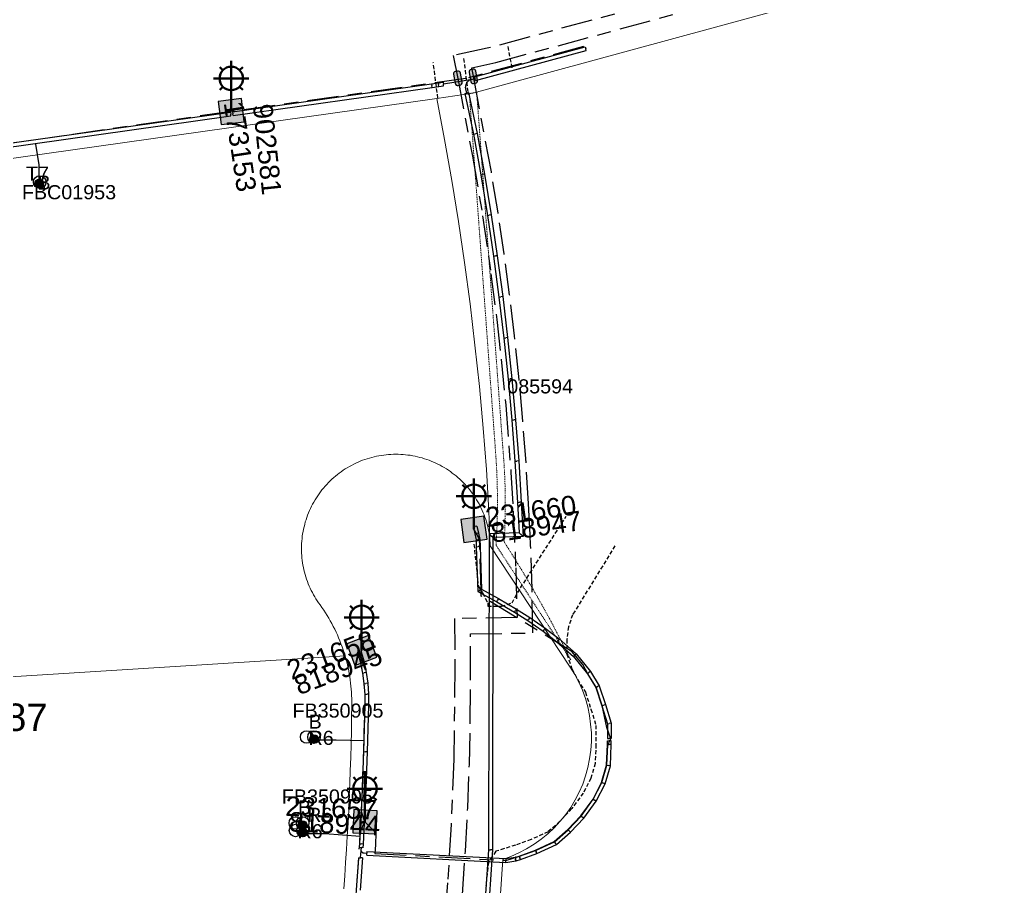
# Model space of a CAD drawing. Header units: metres. Extents: x 300268 to 302887, y 6172399 to 6173904.
# Drawn here: x 301564.5 to 301689, y 6173253.7 to 6173364.4 of the extents above; entities that cross this region are included whole.
import ezdxf
from ezdxf.enums import TextEntityAlignment as Align

# ---------------------------------------------------------------- set-up
doc = ezdxf.new("R2010")
doc.units = ezdxf.units.M
for name, pattern in [('Cable Exist UG', [8.2, 4, -1.2, 1.8, -1.2]), ('DASHED', [0.75, 0.5, -0.25]), ('HIDDEN', [0.375, 0.25, -0.125]), ('HIDDEN2', [0.1875, 0.125, -0.0625])]:
    doc.linetypes.add(name, pattern=pattern)
doc.layers.get('0').update_dxf_attribs({"color": 6})
for name, color, linetype, lineweight in [('Cadastre Land Parcels_SP_EXT', 9, 'Continuous', 5), ('Cadastre Other Property_SP_EXT', 9, 'HIDDEN', 5), ('Cadastre Roads_SP_EXT', 9, 'Continuous', 5)]:
    doc.layers.add(name, color=color, linetype=linetype, lineweight=lineweight)
for name, color, linetype in [('Duct_SP_EXT', 7, 'Continuous'), ('Equip_HV_EXT', 7, 'Continuous'), ('Equip_SP_SL_EXT', 7, 'Continuous'), ('Mains_HV_EXT', 7, 'Continuous'), ('Mains_SL_EXT', 7, 'Continuous'), ('Sub_SP_EXT', 7, 'Continuous'), ('SupportsUG_SP_LV_SL_EXT', 7, 'Continuous'), ('Trench_SP_EXT', 7, 'Continuous')]:
    doc.layers.add(name, color=color, linetype=linetype)
doc.layers.add('UNKNOWN_FEATURES', color=1, linetype='DASHED', plot=False)
doc.styles.add('COLUMN_LABEL', font='arial.ttf')
doc.styles.add('iecARIAL', font='arial.ttf', dxfattribs={"height": 2})
doc.styles.add('POLE_LABEL', font='arial.ttf')
doc.styles.get("Standard").update_dxf_attribs({"font": 'arial.ttf'})

# ---------------------------------------------------------------- blocks, each defined once
blk = doc.blocks.new('SUB_PADMOUNT_EXT')
for points in [[(0, 0), (-3.84, 1.92), (-3.84, -1.92)], [(0, 0), (3.84, 1.92), (3.84, -1.92)]]:
    blk.add_hatch(color=256).paths.add_polyline_path(points)
for p, q in [((3.84, 1.92), (-3.84, -1.92)), ((-3.84, 1.92), (3.84, -1.92))]:
    blk.add_line(p, q)
blk.add_lwpolyline([(-3.84, -1.92), (3.84, -1.92), (3.84, 1.92), (-3.84, 1.92)], close=True)
for tag, height, flags, p in [('ASSET_NUM', 3.5, 8, (2, 2)), ('STREET_CODE', 0.2, 9, (1.5, 0)), ('CONSTRUCTED_VOLTAGE', 0.2, 9, (1.5, -0.2)), ('OPERATING_VOLTAGE', 0.2, 9, (1.5, -0.6)), ('ORIENTATION', 0.2, 9, (1.5, -0.8)), ('OWNED_BY', 0.2, 9, (1.5, -1)), ('OPERATED_BY', 0.2, 9, (1.5, -1.2)), ('NO_PHASES', 0.2, 9, (1.5, -0.4)), ('SECONDARY_VOLTAGE', 0.2, 9, (1.5, -1.6)), ('STATE', 0.2, 9, (1.5, -1.8)), ('SUBSTATION_TYPE', 0.2, 9, (1.5, -2.2)), ('MAINTAINED_BY', 0.2, 9, (1.5, -1.4)), ('PARENT', 0.2, 9, (1.5, -2)), ('USAGE', 0.2, 9, (1.5, -2.4)), ('STREETNAME', 0.2, 9, (1.5, -3)), ('SUBURB', 0.2, 9, (1.5, -3.2)), ('Z', 0.2, 1, (1.5, -3.6)), ('LEGEND', 0.2, 9, (1.5, -2.6)), ('LOCATION', 0.2, 9, (1.5, -2.8)), ('NOTES', 0.2, 9, (1.5, -3.4))]:
    blk.add_attdef(tag, text='', height=height, dxfattribs=dict(flags=flags)).set_placement(p, align=Align.MIDDLE_LEFT)
blk = doc.blocks.new('COLUMN_EXT')
blk.add_hatch(color=256).paths.add_polyline_path([(-1.49, 1.48), (-1.49, -1.49), (1.48, -1.49), (1.48, 1.48)])
blk.add_lwpolyline([(-1.49, -1.49), (1.48, -1.49), (1.48, 1.48), (-1.49, 1.48)], close=True)
for tag, height, style, flags, p in [('ASSET_NUM', 2.5, 'COLUMN_LABEL', 8, (2, 2)), ('STRUCTURE_PLANT_NUMBER', 0.2, 'POLE_LABEL', 9, (1.81, 0.03)), ('STREET_CODE', 0.2, 'COLUMN_LABEL', 9, (1.81, -0.2))]:
    blk.add_attdef(tag, text='', height=height, dxfattribs=dict(style=style, flags=flags)).set_placement(p, align=Align.MIDDLE_LEFT)
at = {"flags": 9}
for tag, p in [('COLUMN_TYPE', (1.81, -0.4)), ('OWNED_BY', (1.81, -0.6)), ('STATE', (1.81, -0.8)), ('USAGE', (1.81, -1)), ('LEGEND', (1.81, -1.2)), ('STREETNAME', (1.81, -1.6)), ('SUBURB', (1.81, -1.8)), ('LOCATION', (1.81, -1.4)), ('NOTES', (1.81, -2))]:
    blk.add_attdef(tag, text='', height=0.2, dxfattribs=at).set_placement(p, align=Align.MIDDLE_LEFT)
at = {"flags": 1}
blk.add_attdef('Z', (1.81, -2.35), '', height=0.2, dxfattribs=at)
blk = doc.blocks.new('DUCT_EXT')
blk.add_circle((0, 0.8), 0.8)
at = {"flags": 1}
blk.add_attdef('Z', (0, 0), '', height=0.2, dxfattribs=at)
at = {"flags": 9}
for tag, p in [('DUCT_CODE', (0, 0)), ('XSECT_TYPE', (0, -0.2)), ('STATE', (0, -0.6)), ('FB_REFERENCE', (0, -0.4)), ('NOTES', (0, -0.8))]:
    blk.add_attdef(tag, text='', height=0.2, dxfattribs=at).set_placement(p, align=Align.MIDDLE_LEFT)
blk = doc.blocks.new('SL_LANTERN_EXT')
at = {"lineweight": 40}
for p, q in [((0, 1.97), (0, 6.47)), ((-1.46, 5.68), (-1.06, 5.28)), ((1.46, 5.68), (1.06, 5.28)), ((-2.25, 4.22), (2.25, 4.22)), ((-1.46, 2.76), (-1.06, 3.16)), ((0, 0), (0, 2.72)), ((1.46, 2.76), (1.06, 3.16))]:
    blk.add_line(p, q, dxfattribs=at)
blk.add_circle((0, 4.22), 1.5, dxfattribs=at)
at = {"style": 'iecARIAL', "flags": 8}
blk.add_attdef('ASSET_NUM', (1.5, 1.5), '', height=2.5, dxfattribs=at)
for tag, p, height, flags in [('CONSTRUCTED_VOLTAGE', (0.98, -0.65), 0.2, 9), ('CONTROL_TYPE', (0.98, -0.85), 0.2, 9), ('LANTERN_PURPOSE', (0.98, -1.05), 0.2, 9), ('LANTERN_TYPE', (0.98, -1.25), 0.2, 9), ('LNUMBER', (2.18, -3.25), 2.5, 8), ('OPERATING_VOLTAGE', (0.98, -1.65), 0.2, 9), ('ORIENTATION', (0.98, -1.85), 0.2, 9), ('OWNED_BY', (0.98, -2.05), 0.2, 9), ('STATE', (0.98, -2.25), 0.2, 9), ('NO_PHASES', (0.98, -1.45), 0.2, 9), ('USAGE', (0.98, -2.45), 0.2, 9), ('CEXIST', (0.98, -2.65), 0.2, 9), ('CNEW', (0.98, -2.85), 0.2, 9), ('CNUMBER', (0.98, -3.05), 0.2, 9), ('CREMOVE', (0.98, -3.25), 0.2, 9), ('CREPLACE', (0.98, -3.45), 0.2, 9), ('LKINGHEIGHT', (0.98, -3.65), 0.2, 9), ('LBRACKET', (0.98, -3.85), 0.2, 9), ('LBRACKETVOCAB', (0.98, -4.05), 0.2, 9), ('LCATEGORY', (0.98, -4.25), 0.2, 9), ('LCHARGE1', (0.98, -4.45), 0.2, 9), ('LCHARGE1PERCENT', (0.98, -4.65), 0.2, 9), ('LCHARGE2', (0.98, -4.85), 0.2, 9), ('LCHARGE2PERCENT', (0.98, -5.05), 0.2, 9), ('LCHARGE3', (0.98, -5.25), 0.2, 9), ('LCHARGE3PERCENT', (0.98, -5.45), 0.2, 9), ('LEXIST', (0.98, -5.65), 0.2, 9), ('LLAMP', (0.98, -5.85), 0.2, 9), ('LLAMPVOCAB', (0.98, -6.05), 0.2, 9), ('LMAST', (0.98, -6.25), 0.2, 9), ('LMASTVOCAB', (0.98, -6.45), 0.2, 9), ('LNEW', (0.98, -6.65), 0.2, 9), ('LANTNUMBER', (0.98, -6.85), 0.2, 9), ('LOUTREACH', (0.98, -7.25), 0.2, 9), ('LOUTREACHVOCAB', (0.98, -7.45), 0.2, 9), ('LRATECODE', (0.98, -7.65), 0.2, 9), ('LREMOVE', (0.98, -7.85), 0.2, 9), ('LREPLACE', (0.98, -8.05), 0.2, 9), ('LTYPE', (0.98, -8.25), 0.2, 9), ('LTYPEVOCAB', (0.98, -8.45), 0.2, 9), ('LEGEND', (0.98, -8.65), 0.2, 9), ('LOCATION', (0.98, -8.85), 0.2, 9), ('STREETNAME', (0.98, -9.25), 0.2, 9), ('SUBURB', (0.98, -9.45), 0.2, 1), ('NOTES', (0.98, -9.05), 0.2, 9)]:
    blk.add_attdef(tag, p, '', height=height, dxfattribs=dict(flags=flags))
blk = doc.blocks.new('HV_STJ_EXT')
h = blk.add_hatch(color=256)
edge = h.paths.add_edge_path()
edge.add_ellipse((-0.59, 0.13), major_axis=(0.226, 0.226), ratio=1, start_angle=45, end_angle=135)
edge.add_line((-0.91, 0.13), (-0.91, -0.13))
edge.add_ellipse((-0.59, -0.13), major_axis=(0.226, 0.226), ratio=1, start_angle=135, end_angle=225)
edge.add_line((-0.59, -0.45), (0.59, -0.45))
edge.add_ellipse((0.59, -0.13), major_axis=(-0.226, 0.226), ratio=1, start_angle=135, end_angle=225)
edge.add_line((0.91, -0.13), (0.91, 0.13))
edge.add_ellipse((0.59, 0.13), major_axis=(-0.226, 0.226), ratio=1, start_angle=225, end_angle=315)
edge.add_line((0.59, 0.45), (-0.59, 0.45))
blk.add_lwpolyline([(-0.91, 0.13), (-0.91, -0.13, 0.414214), (-0.59, -0.45), (0.59, -0.45, 0.414214), (0.91, -0.13), (0.91, 0.13, 0.414214), (0.59, 0.45), (-0.59, 0.45, 0.414214)], format="xyb", close=True)
for tag, flags, p in [('ORIENTATION', 9, (1.5, 0)), ('Z', 1, (1.5, -0.8)), ('USAGE', 9, (1.5, -0.2)), ('LEGEND', 9, (1.5, -0.4)), ('NOTES', 9, (1.5, -0.6))]:
    blk.add_attdef(tag, text='', height=0.2, dxfattribs=dict(flags=flags)).set_placement(p, align=Align.MIDDLE_LEFT)
blk = doc.blocks.new('CABLE_LARGE_EXT')
h = blk.add_hatch(color=256)
edge = h.paths.add_edge_path()
edge.add_arc((0, 0.55), 0.55, 0, 360)
blk.add_circle((0, 0.55), 0.55)
at = {"flags": 1}
blk.add_attdef('Z', (0, 0), '', height=0.2, dxfattribs=at)
at = {"flags": 9}
for tag, p in [('COND_CODE', (0, 0)), ('STATE', (0, -0.4)), ('XSECT_SIZE', (0, -0.6)), ('FB_REFERENCE', (0, -0.2)), ('NOTES', (0, -0.8))]:
    blk.add_attdef(tag, text='', height=0.2, dxfattribs=at).set_placement(p, align=Align.MIDDLE_LEFT)

msp = doc.modelspace()

# ---------------------------------------------------------------- linework, layer by layer
at = {"layer": 'Cadastre Land Parcels_SP_EXT', "linetype": 'Continuous'}
for points in [[(301662.98, 6173366.05), (301622.31, 6173354.98), (301617.7, 6173354.32), (301618.7, 6173349.1), (301619.62, 6173343.87), (301620.47, 6173338.63), (301621.25, 6173333.38), (301621.96, 6173328.11), (301622.58, 6173322.83), (301623.14, 6173317.55), (301623.62, 6173312.25), (301624.03, 6173306.95), (301624.36, 6173301.65), (301624.53, 6173297.24), (301634.74, 6173281.75), (301635.32, 6173280.8), (301635.83, 6173279.82), (301636.28, 6173278.79), (301636.66, 6173277.75), (301636.96, 6173276.67), (301637.19, 6173275.58), (301637.34, 6173274.48), (301637.43, 6173273.37), (301637.43, 6173272.25), (301637.36, 6173271.14), (301637.21, 6173270.04), (301636.99, 6173268.94), (301636.69, 6173267.87), (301636.32, 6173266.82), (301635.88, 6173265.79), (301635.37, 6173264.8), (301634.79, 6173263.85), (301634.16, 6173262.93), (301633.46, 6173262.07), (301632.7, 6173261.25), (301631.89, 6173260.48), (301631.03, 6173259.78), (301630.12, 6173259.13), (301629.17, 6173258.54), (301628.19, 6173258.03), (301627.17, 6173257.58), (301626.12, 6173257.2), (301625.78, 6173252.16)], [(301545.66, 6173279.42), (301606, 6173283.2), (301605.88, 6173283.58), (301605.76, 6173283.97), (301605.62, 6173284.35), (301605.48, 6173284.73), (301605.34, 6173285.1), (301605.18, 6173285.48), (301605.02, 6173285.85), (301604.86, 6173286.22), (301604.68, 6173286.58), (301604.5, 6173286.94), (301604.31, 6173287.3), (301604.12, 6173287.65), (301603.92, 6173288), (301603.71, 6173288.35), (301603.5, 6173288.69), (301603.28, 6173289.03), (301603.05, 6173289.36), (301602.81, 6173289.69), (301602.63, 6173289.94), (301602.46, 6173290.2), (301602.29, 6173290.46), (301602.13, 6173290.72), (301601.98, 6173290.99), (301601.83, 6173291.26), (301601.69, 6173291.54), (301601.55, 6173291.82), (301601.43, 6173292.1), (301601.31, 6173292.38), (301601.2, 6173292.67), (301601.09, 6173292.96), (301601, 6173293.26), (301600.91, 6173293.55), (301600.83, 6173293.85), (301600.75, 6173294.15), (301600.69, 6173294.45), (301600.63, 6173294.76), (301600.58, 6173295.06), (301600.54, 6173295.37), (301600.5, 6173295.68), (301600.47, 6173295.98), (301600.46, 6173296.29), (301600.45, 6173296.6), (301600.44, 6173296.91), (301600.45, 6173297.22), (301600.46, 6173297.53), (301600.48, 6173297.84), (301600.51, 6173298.15), (301600.55, 6173298.45), (301600.59, 6173298.76), (301600.64, 6173299.06), (301600.7, 6173299.37), (301600.77, 6173299.67), (301600.85, 6173299.97), (301600.93, 6173300.27), (301601.02, 6173300.56), (301601.12, 6173300.86), (301601.23, 6173301.15), (301601.34, 6173301.43), (301601.46, 6173301.72), (301601.59, 6173302), (301601.72, 6173302.28), (301601.87, 6173302.55), (301602.02, 6173302.82), (301602.17, 6173303.09), (301602.34, 6173303.35), (301602.51, 6173303.61), (301602.68, 6173303.87), (301602.87, 6173304.12), (301603.05, 6173304.36), (301603.25, 6173304.6), (301603.45, 6173304.83), (301603.66, 6173305.06), (301603.87, 6173305.29), (301604.09, 6173305.51), (301604.32, 6173305.72), (301604.55, 6173305.93), (301604.78, 6173306.13), (301605.02, 6173306.32), (301605.27, 6173306.51), (301605.52, 6173306.69), (301605.77, 6173306.87), (301606.03, 6173307.04), (301606.29, 6173307.2), (301606.56, 6173307.36), (301606.83, 6173307.5), (301607.11, 6173307.65), (301607.39, 6173307.78), (301607.67, 6173307.91), (301607.95, 6173308.03), (301608.24, 6173308.14), (301608.53, 6173308.25), (301608.82, 6173308.34), (301609.12, 6173308.43), (301609.42, 6173308.52), (301609.72, 6173308.59), (301610.02, 6173308.66), (301610.32, 6173308.72), (301610.63, 6173308.77), (301610.93, 6173308.81), (301611.24, 6173308.85), (301611.55, 6173308.88), (301611.86, 6173308.9), (301612.17, 6173308.91), (301612.48, 6173308.92), (301612.79, 6173308.91), (301613.1, 6173308.9), (301613.4, 6173308.88), (301613.71, 6173308.85), (301614.02, 6173308.82), (301614.33, 6173308.78), (301614.63, 6173308.72), (301614.93, 6173308.66), (301615.24, 6173308.6), (301615.54, 6173308.52), (301615.83, 6173308.44), (301616.13, 6173308.35), (301616.42, 6173308.25), (301616.72, 6173308.15), (301617, 6173308.04), (301617.29, 6173307.92), (301617.57, 6173307.79), (301617.85, 6173307.66), (301618.12, 6173307.52), (301618.4, 6173307.37), (301618.66, 6173307.21), (301618.93, 6173307.05), (301619.19, 6173306.88), (301619.44, 6173306.71), (301619.69, 6173306.52), (301619.94, 6173306.34), (301620.18, 6173306.14), (301620.41, 6173305.94), (301620.64, 6173305.74), (301620.87, 6173305.52), (301621.09, 6173305.31), (301621.3, 6173305.08), (301621.51, 6173304.85), (301621.71, 6173304.62), (301621.91, 6173304.38), (301622.1, 6173304.13), (301622.28, 6173303.89), (301622.46, 6173303.63), (301622.63, 6173303.37), (301622.79, 6173303.11), (301622.95, 6173302.84), (301623.1, 6173302.57), (301623.24, 6173302.3), (301623.38, 6173302.02), (301623.51, 6173301.74), (301623.63, 6173301.46), (301623.74, 6173301.17), (301623.85, 6173300.88), (301623.95, 6173300.58), (301624.04, 6173300.29), (301624.12, 6173299.99), (301624.2, 6173299.69), (301624.27, 6173299.39), (301624.33, 6173299.09), (301624.38, 6173298.78), (301624.43, 6173298.48), (301624.46, 6173298.17), (301624.49, 6173297.86), (301624.53, 6173297.24), (301624.36, 6173301.65), (301624.03, 6173306.95), (301623.62, 6173312.25), (301623.14, 6173317.55), (301622.58, 6173322.83), (301621.96, 6173328.11), (301621.25, 6173333.38), (301620.47, 6173338.63), (301619.62, 6173343.87), (301618.7, 6173349.1), (301618.7, 6173349.1), (301617.7, 6173354.32), (301561.28, 6173346.36)], [(301605.84, 6173253.45), (301605.97, 6173255.13), (301606.08, 6173256.81), (301606.19, 6173258.48), (301606.29, 6173260.16), (301606.38, 6173261.84), (301606.47, 6173263.52), (301606.54, 6173265.2), (301606.61, 6173266.88), (301606.67, 6173268.56), (301606.73, 6173270.23), (301606.77, 6173271.91), (301606.81, 6173273.59), (301606.84, 6173275.27), (301606.86, 6173276.96), (301606.86, 6173277.35), (301606.85, 6173277.75), (301606.84, 6173278.14), (301606.82, 6173278.54), (301606.79, 6173278.93), (301606.75, 6173279.32), (301606.71, 6173279.72), (301606.66, 6173280.11), (301606.6, 6173280.5), (301606.54, 6173280.89), (301606.47, 6173281.28), (301606.39, 6173281.66), (301606.3, 6173282.05), (301606.21, 6173282.43), (301606.1, 6173282.82), (301606, 6173283.2), (301545.66, 6173279.42)]]:
    msp.add_lwpolyline(points, dxfattribs=at)
at = {"layer": 'Cadastre Other Property_SP_EXT', "linetype": 'HIDDEN2'}
msp.add_lwpolyline([(301622.8, 6173355.14), (301622.49, 6173355.05), (301621.86, 6173354.96), (301625.22, 6173309.03), (301625.22, 6173309.03, -0.034662), (301625.27, 6173297.31), (301625.27, 6173297.31), (301634.79, 6173282.68), (301634.79, 6173282.68, 0.028608), (301626.3, 6173297.73), (301626.3, 6173297.73, 0.038095), (301626.13, 6173309.72), (301626.13, 6173309.72), (301622.8, 6173355.14)], format="xyb", close=True, dxfattribs=at)
at = {"layer": 'Cadastre Roads_SP_EXT', "linetype": 'Continuous'}
for points in [[(301530.84, 6173367.86), (301533, 6173363.61), (301536.62, 6173356.45), (301541.88, 6173346.06), (301561.28, 6173346.36), (301617.7, 6173354.32), (301622.31, 6173354.98), (301662.98, 6173366.05)], [(301625.78, 6173252.16), (301626.12, 6173257.2), (301627.17, 6173257.58), (301628.19, 6173258.03), (301629.17, 6173258.54), (301630.12, 6173259.13), (301631.03, 6173259.78), (301631.89, 6173260.48), (301632.7, 6173261.25), (301633.46, 6173262.07), (301634.16, 6173262.93), (301634.79, 6173263.85), (301635.37, 6173264.8), (301635.88, 6173265.79), (301636.32, 6173266.82), (301636.69, 6173267.87), (301636.99, 6173268.94), (301637.21, 6173270.04), (301637.36, 6173271.14), (301637.43, 6173272.25), (301637.43, 6173273.37), (301637.34, 6173274.48), (301637.19, 6173275.58), (301636.96, 6173276.67), (301636.66, 6173277.75), (301636.28, 6173278.79), (301635.83, 6173279.82), (301635.32, 6173280.8), (301634.74, 6173281.75), (301624.53, 6173297.24), (301624.49, 6173297.86), (301624.46, 6173298.17), (301624.43, 6173298.48), (301624.38, 6173298.78), (301624.33, 6173299.09), (301624.27, 6173299.39), (301624.2, 6173299.69), (301624.12, 6173299.99), (301624.04, 6173300.29), (301623.95, 6173300.58), (301623.85, 6173300.88), (301623.74, 6173301.17), (301623.63, 6173301.46), (301623.51, 6173301.74), (301623.38, 6173302.02), (301623.24, 6173302.3), (301623.1, 6173302.57), (301622.95, 6173302.84), (301622.79, 6173303.11), (301622.63, 6173303.37), (301622.46, 6173303.63), (301622.28, 6173303.89), (301622.1, 6173304.13), (301621.91, 6173304.38), (301621.71, 6173304.62), (301621.51, 6173304.85), (301621.3, 6173305.08), (301621.09, 6173305.31), (301620.87, 6173305.52), (301620.64, 6173305.74), (301620.41, 6173305.94), (301620.18, 6173306.14), (301619.94, 6173306.34), (301619.69, 6173306.52), (301619.44, 6173306.71), (301619.19, 6173306.88), (301618.93, 6173307.05), (301618.66, 6173307.21), (301618.4, 6173307.37), (301618.12, 6173307.52), (301617.85, 6173307.66), (301617.57, 6173307.79), (301617.29, 6173307.92), (301617, 6173308.04), (301616.72, 6173308.15), (301616.42, 6173308.25), (301616.13, 6173308.35), (301615.83, 6173308.44), (301615.54, 6173308.52), (301615.24, 6173308.6), (301614.93, 6173308.66), (301614.63, 6173308.72), (301614.33, 6173308.78), (301614.02, 6173308.82), (301613.71, 6173308.85), (301613.4, 6173308.88), (301613.1, 6173308.9), (301612.79, 6173308.91), (301612.48, 6173308.92), (301612.17, 6173308.91), (301611.86, 6173308.9), (301611.55, 6173308.88), (301611.24, 6173308.85), (301610.93, 6173308.81), (301610.63, 6173308.77), (301610.32, 6173308.72), (301610.02, 6173308.66), (301609.72, 6173308.59), (301609.42, 6173308.52), (301609.12, 6173308.43), (301608.82, 6173308.34), (301608.53, 6173308.25), (301608.24, 6173308.14), (301607.95, 6173308.03), (301607.67, 6173307.91), (301607.39, 6173307.78), (301607.11, 6173307.65), (301606.83, 6173307.5), (301606.56, 6173307.36), (301606.29, 6173307.2), (301606.03, 6173307.04), (301605.77, 6173306.87), (301605.52, 6173306.69), (301605.27, 6173306.51), (301605.02, 6173306.32), (301604.78, 6173306.13), (301604.55, 6173305.93), (301604.32, 6173305.72), (301604.09, 6173305.51), (301603.87, 6173305.29), (301603.66, 6173305.06), (301603.45, 6173304.83), (301603.25, 6173304.6), (301603.05, 6173304.36), (301602.87, 6173304.12), (301602.68, 6173303.87), (301602.51, 6173303.61), (301602.34, 6173303.35), (301602.17, 6173303.09), (301602.02, 6173302.82), (301601.87, 6173302.55), (301601.72, 6173302.28), (301601.59, 6173302), (301601.46, 6173301.72), (301601.34, 6173301.43), (301601.23, 6173301.15), (301601.12, 6173300.86), (301601.02, 6173300.56), (301600.93, 6173300.27), (301600.85, 6173299.97), (301600.77, 6173299.67), (301600.7, 6173299.37), (301600.64, 6173299.06), (301600.59, 6173298.76), (301600.55, 6173298.45), (301600.51, 6173298.15), (301600.48, 6173297.84), (301600.46, 6173297.53), (301600.45, 6173297.22), (301600.44, 6173296.91), (301600.45, 6173296.6), (301600.46, 6173296.29), (301600.47, 6173295.98), (301600.5, 6173295.68), (301600.54, 6173295.37), (301600.58, 6173295.06), (301600.63, 6173294.76), (301600.69, 6173294.45), (301600.75, 6173294.15), (301600.83, 6173293.85), (301600.91, 6173293.55), (301601, 6173293.26), (301601.09, 6173292.96), (301601.2, 6173292.67), (301601.31, 6173292.38), (301601.43, 6173292.1), (301601.55, 6173291.82), (301601.69, 6173291.54), (301601.83, 6173291.26), (301601.98, 6173290.99), (301602.13, 6173290.72), (301602.29, 6173290.46), (301602.46, 6173290.2), (301602.63, 6173289.94), (301602.81, 6173289.69), (301603.05, 6173289.36), (301603.28, 6173289.03), (301603.5, 6173288.69), (301603.71, 6173288.35), (301603.92, 6173288), (301604.12, 6173287.65), (301604.31, 6173287.3), (301604.5, 6173286.94), (301604.68, 6173286.58), (301604.86, 6173286.22), (301605.02, 6173285.85), (301605.18, 6173285.48), (301605.34, 6173285.1), (301605.48, 6173284.73), (301605.62, 6173284.35), (301605.76, 6173283.97), (301605.88, 6173283.58), (301606, 6173283.2), (301606.1, 6173282.82), (301606.21, 6173282.43), (301606.3, 6173282.05), (301606.39, 6173281.66), (301606.47, 6173281.28), (301606.54, 6173280.89), (301606.6, 6173280.5), (301606.66, 6173280.11), (301606.71, 6173279.72), (301606.75, 6173279.32), (301606.79, 6173278.93), (301606.82, 6173278.54), (301606.84, 6173278.14), (301606.85, 6173277.75), (301606.86, 6173277.35), (301606.86, 6173276.96), (301606.84, 6173275.27), (301606.81, 6173273.59), (301606.77, 6173271.91), (301606.73, 6173270.23), (301606.67, 6173268.56), (301606.61, 6173266.88), (301606.54, 6173265.2), (301606.47, 6173263.52), (301606.38, 6173261.84), (301606.29, 6173260.16), (301606.19, 6173258.48), (301606.08, 6173256.81), (301605.97, 6173255.13), (301605.84, 6173253.45)]]:
    msp.add_lwpolyline(points, dxfattribs=at)
at = {"layer": 'Duct_SP_EXT'}
for p, q in [((301622.52, 6173357.07), (301636.65, 6173360.91)), ((301622.65, 6173356.61), (301636.77, 6173360.44)), ((301636.65, 6173360.91), (301636.71, 6173360.67)), ((301636.77, 6173360.44), (301636.71, 6173360.67)), ((301622.52, 6173357.07), (301622.58, 6173356.84)), ((301622.65, 6173356.61), (301622.58, 6173356.84)), ((301591.66, 6173352.62), (301617.04, 6173356.2)), ((301591.73, 6173352.15), (301617.11, 6173355.72)), ((301617.04, 6173356.2), (301617.91, 6173356.32)), ((301617.04, 6173356.2), (301617.08, 6173355.96)), ((301617.11, 6173355.72), (301617.08, 6173355.96)), ((301617.11, 6173355.72), (301617.98, 6173355.85)), ((301617.91, 6173356.32), (301618.51, 6173356.41)), ((301617.91, 6173356.32), (301617.91, 6173356.32)), ((301617.91, 6173356.32), (301617.94, 6173356.09)), ((301617.91, 6173356.32), (301617.94, 6173356.09)), ((301617.98, 6173355.85), (301617.94, 6173356.09)), ((301617.98, 6173355.85), (301617.94, 6173356.09)), ((301617.98, 6173355.85), (301618.58, 6173355.94)), ((301617.98, 6173355.85), (301617.98, 6173355.85)), ((301618.51, 6173356.41), (301618.55, 6173356.18)), ((301618.58, 6173355.94), (301618.55, 6173356.18)), ((301621.28, 6173354.97), (301621.51, 6173355.02)), ((301621.28, 6173354.97), (301622.39, 6173349.76)), ((301621.75, 6173355.07), (301621.51, 6173355.02)), ((301621.75, 6173355.07), (301622.86, 6173349.85)), ((301561.33, 6173348.35), (301591.38, 6173352.58)), ((301561.37, 6173347.87), (301591.44, 6173352.11)), ((301591.38, 6173352.58), (301591.41, 6173352.34)), ((301591.44, 6173352.11), (301591.41, 6173352.34)), ((301591.66, 6173352.62), (301591.69, 6173352.38)), ((301591.73, 6173352.15), (301591.69, 6173352.38)), ((301622.39, 6173349.76), (301622.63, 6173349.8)), ((301622.39, 6173349.76), (301623.31, 6173344.58)), ((301622.86, 6173349.85), (301622.63, 6173349.8)), ((301622.86, 6173349.85), (301623.79, 6173344.66)), ((301623.31, 6173344.58), (301623.55, 6173344.62)), ((301623.31, 6173344.58), (301624.16, 6173339.39)), ((301623.79, 6173344.66), (301623.55, 6173344.62)), ((301623.79, 6173344.66), (301624.64, 6173339.46)), ((301624.16, 6173339.39), (301624.4, 6173339.43)), ((301624.16, 6173339.39), (301624.94, 6173334.18)), ((301624.64, 6173339.46), (301624.4, 6173339.43)), ((301624.64, 6173339.46), (301625.41, 6173334.25)), ((301624.94, 6173334.18), (301625.18, 6173334.22)), ((301624.94, 6173334.18), (301625.64, 6173328.97)), ((301625.41, 6173334.25), (301625.18, 6173334.22)), ((301625.41, 6173334.25), (301626.12, 6173329.03)), ((301625.64, 6173328.97), (301625.88, 6173329)), ((301625.64, 6173328.97), (301626.26, 6173323.74)), ((301626.12, 6173329.03), (301625.88, 6173329)), ((301626.12, 6173329.03), (301626.74, 6173323.8)), ((301626.26, 6173323.74), (301626.5, 6173323.77)), ((301626.26, 6173323.74), (301626.81, 6173318.51)), ((301626.74, 6173323.8), (301626.5, 6173323.77)), ((301626.74, 6173323.8), (301627.29, 6173318.56)), ((301626.81, 6173318.51), (301627.05, 6173318.53)), ((301626.81, 6173318.51), (301627.29, 6173313.27)), ((301627.29, 6173318.56), (301627.05, 6173318.53)), ((301627.29, 6173318.56), (301627.76, 6173313.31)), ((301627.29, 6173313.27), (301627.53, 6173313.29)), ((301627.29, 6173313.27), (301627.68, 6173308.02)), ((301627.76, 6173313.31), (301627.53, 6173313.29)), ((301627.76, 6173313.31), (301628.16, 6173308.06)), ((301627.68, 6173308.02), (301627.92, 6173308.04)), ((301627.68, 6173308.02), (301628.01, 6173302.77)), ((301628.16, 6173308.06), (301627.92, 6173308.04)), ((301628.16, 6173308.06), (301628.48, 6173302.8)), ((301628.01, 6173302.77), (301628.25, 6173302.79)), ((301628.01, 6173302.77), (301628.2, 6173298.89)), ((301628.48, 6173302.8), (301628.25, 6173302.79)), ((301628.48, 6173302.8), (301628.71, 6173298.43)), ((301622.37, 6173299.62), (301622.6, 6173299.68)), ((301622.37, 6173299.62), (301622.58, 6173298.76)), ((301622.83, 6173299.74), (301622.6, 6173299.68)), ((301622.83, 6173299.74), (301623.05, 6173298.85)), ((301622.58, 6173298.76), (301622.82, 6173298.81)), ((301622.58, 6173298.76), (301622.71, 6173298)), ((301623.05, 6173298.85), (301622.82, 6173298.81)), ((301623.05, 6173298.85), (301623.19, 6173298.05)), ((301624.38, 6173298.74), (301624.32, 6173258.42)), ((301628.2, 6173298.89), (301624.38, 6173298.74)), ((301624.38, 6173298.74), (301624.62, 6173298.51)), ((301624.86, 6173298.28), (301624.62, 6173298.51)), ((301624.86, 6173298.28), (301624.8, 6173258.42)), ((301628.71, 6173298.43), (301624.86, 6173298.28)), ((301628.2, 6173298.89), (301628.45, 6173298.66)), ((301628.71, 6173298.43), (301628.45, 6173298.66)), ((301622.71, 6173298), (301622.95, 6173298.02)), ((301622.71, 6173298), (301622.75, 6173297.12)), ((301622.75, 6173297.12), (301622.99, 6173297.13)), ((301622.75, 6173297.12), (301622.93, 6173291.39)), ((301623.19, 6173298.05), (301622.95, 6173298.02)), ((301623.23, 6173297.14), (301622.99, 6173297.13)), ((301623.19, 6173298.05), (301623.23, 6173297.14)), ((301623.23, 6173297.14), (301623.4, 6173291.68)), ((301622.93, 6173291.39), (301623.17, 6173291.53)), ((301622.93, 6173291.39), (301625.35, 6173290.08)), ((301623.4, 6173291.68), (301623.17, 6173291.53)), ((301623.4, 6173291.68), (301625.58, 6173290.5)), ((301625.35, 6173290.08), (301625.47, 6173290.29)), ((301625.35, 6173290.08), (301627.61, 6173288.74)), ((301625.58, 6173290.5), (301625.47, 6173290.29)), ((301625.58, 6173290.5), (301627.86, 6173289.15)), ((301627.61, 6173288.74), (301627.73, 6173288.95)), ((301627.61, 6173288.74), (301629.31, 6173287.68)), ((301627.86, 6173289.15), (301627.73, 6173288.95)), ((301627.86, 6173289.15), (301629.57, 6173288.08)), ((301629.31, 6173287.68), (301629.44, 6173287.88)), ((301629.31, 6173287.68), (301631.26, 6173286.32)), ((301629.57, 6173288.08), (301629.44, 6173287.88)), ((301629.57, 6173288.08), (301631.54, 6173286.71)), ((301631.26, 6173286.32), (301631.4, 6173286.51)), ((301631.26, 6173286.32), (301633.03, 6173284.97)), ((301631.54, 6173286.71), (301631.4, 6173286.51)), ((301631.54, 6173286.71), (301633.33, 6173285.34)), ((301633.03, 6173284.97), (301633.18, 6173285.16)), ((301633.03, 6173284.97), (301635.16, 6173283.1)), ((301633.33, 6173285.34), (301633.18, 6173285.16)), ((301633.33, 6173285.34), (301635.51, 6173283.43)), ((301607.59, 6173283.58), (301607.82, 6173283.64)), ((301607.59, 6173283.58), (301607.96, 6173282.32)), ((301608.05, 6173283.71), (301607.82, 6173283.64)), ((301608.05, 6173283.71), (301608.42, 6173282.43)), ((301635.16, 6173283.1), (301635.33, 6173283.26)), ((301635.51, 6173283.43), (301635.33, 6173283.26)), ((301635.51, 6173283.43), (301637.31, 6173281.19)), ((301607.96, 6173282.32), (301608.19, 6173282.37)), ((301607.96, 6173282.32), (301608.23, 6173280.97)), ((301608.42, 6173282.43), (301608.19, 6173282.37)), ((301608.42, 6173282.43), (301608.7, 6173281.05)), ((301635.16, 6173283.1), (301636.94, 6173280.89)), ((301608.23, 6173280.97), (301608.46, 6173281.01)), ((301608.23, 6173280.97), (301608.41, 6173279.63)), ((301608.7, 6173281.05), (301608.46, 6173281.01)), ((301608.7, 6173281.05), (301608.89, 6173279.69)), ((301636.93, 6173280.9), (301637.12, 6173281.04)), ((301636.94, 6173280.89), (301636.93, 6173280.9)), ((301636.93, 6173280.9), (301637.99, 6173279.16)), ((301636.94, 6173280.89), (301637.12, 6173281.04)), ((301637.31, 6173281.19), (301637.12, 6173281.04)), ((301637.32, 6173281.18), (301637.12, 6173281.04)), ((301637.31, 6173281.19), (301637.32, 6173281.18)), ((301637.32, 6173281.18), (301638.43, 6173279.36)), ((301608.41, 6173279.63), (301608.65, 6173279.66)), ((301608.41, 6173279.63), (301608.52, 6173278.27)), ((301608.89, 6173279.69), (301608.65, 6173279.66)), ((301608.89, 6173279.69), (301609, 6173278.29)), ((301608.52, 6173278.27), (301608.51, 6173276.89)), ((301608.52, 6173278.27), (301608.76, 6173278.28)), ((301609, 6173278.29), (301608.76, 6173278.28)), ((301609, 6173278.29), (301608.99, 6173276.88)), ((301637.99, 6173279.16), (301638.21, 6173279.26)), ((301637.99, 6173279.16), (301638.77, 6173276.82)), ((301638.43, 6173279.36), (301638.21, 6173279.26)), ((301638.43, 6173279.36), (301639.23, 6173276.97)), ((301608.51, 6173276.89), (301608.35, 6173270.96)), ((301608.51, 6173276.89), (301608.75, 6173276.88)), ((301608.99, 6173276.88), (301608.75, 6173276.88)), ((301608.99, 6173276.88), (301608.83, 6173270.94)), ((301638.77, 6173276.82), (301639, 6173276.9)), ((301638.77, 6173276.82), (301639.47, 6173274.53)), ((301639.23, 6173276.97), (301639, 6173276.9)), ((301639.23, 6173276.97), (301639.95, 6173274.6)), ((301639.47, 6173274.53), (301639.71, 6173274.56)), ((301639.47, 6173274.53), (301639.47, 6173272.63)), ((301639.95, 6173274.6), (301639.71, 6173274.56)), ((301639.95, 6173274.6), (301639.95, 6173272.63)), ((301639.47, 6173272.63), (301639.71, 6173272.63)), ((301639.47, 6173271.86), (301639.47, 6173272.32)), ((301639.47, 6173272.32), (301639.71, 6173272.32)), ((301639.95, 6173272.63), (301639.71, 6173272.63)), ((301639.95, 6173272.32), (301639.71, 6173272.32)), ((301639.95, 6173271.85), (301639.95, 6173272.32)), ((301608.35, 6173270.96), (301608.13, 6173265.08)), ((301608.35, 6173270.96), (301608.59, 6173270.95)), ((301608.83, 6173270.94), (301608.59, 6173270.95)), ((301608.83, 6173270.94), (301608.61, 6173265.05)), ((301639.37, 6173269.23), (301639.47, 6173271.86)), ((301639.47, 6173271.86), (301639.71, 6173271.85)), ((301639.95, 6173271.85), (301639.71, 6173271.85)), ((301639.85, 6173269.15), (301639.95, 6173271.85)), ((301638.74, 6173267.02), (301639.37, 6173269.23)), ((301639.19, 6173266.84), (301639.85, 6173269.15)), ((301639.37, 6173269.23), (301639.61, 6173269.19)), ((301639.85, 6173269.15), (301639.61, 6173269.19)), ((301637.64, 6173264.91), (301638.74, 6173267.02)), ((301638.04, 6173264.65), (301639.19, 6173266.84)), ((301638.74, 6173267.02), (301638.97, 6173266.93)), ((301639.19, 6173266.84), (301638.97, 6173266.93)), ((301608.13, 6173265.08), (301607.98, 6173262.04)), ((301608.13, 6173265.08), (301608.37, 6173265.06)), ((301608.61, 6173265.05), (301608.37, 6173265.06)), ((301608.61, 6173265.05), (301608.46, 6173262.01)), ((301636.08, 6173262.77), (301637.64, 6173264.91)), ((301636.45, 6173262.46), (301638.04, 6173264.65)), ((301637.64, 6173264.91), (301637.84, 6173264.78)), ((301638.04, 6173264.65), (301637.84, 6173264.78)), ((301634.44, 6173261.03), (301636.08, 6173262.77)), ((301634.77, 6173260.69), (301636.45, 6173262.46)), ((301636.08, 6173262.77), (301636.26, 6173262.61)), ((301636.45, 6173262.46), (301636.26, 6173262.61)), ((301607.97, 6173261.88), (301607.83, 6173259.19)), ((301607.97, 6173261.88), (301608.21, 6173261.87)), ((301607.98, 6173262.04), (301608.22, 6173262.02)), ((301608.45, 6173261.85), (301608.21, 6173261.87)), ((301608.46, 6173262.01), (301608.22, 6173262.02)), ((301608.45, 6173261.85), (301608.31, 6173259.17)), ((301632.7, 6173259.5), (301634.44, 6173261.03)), ((301634.44, 6173261.03), (301634.61, 6173260.86)), ((301634.77, 6173260.69), (301634.61, 6173260.86)), ((301632.96, 6173259.09), (301634.77, 6173260.69)), ((301607.83, 6173259.19), (301607.8, 6173258.72)), ((301607.8, 6173258.72), (301608.04, 6173258.71)), ((301607.83, 6173259.19), (301608.07, 6173259.18)), ((301608.28, 6173258.69), (301608.04, 6173258.71)), ((301608.31, 6173259.17), (301608.07, 6173259.18)), ((301608.31, 6173259.17), (301608.28, 6173258.69)), ((301624.32, 6173258.43), (301623.9, 6173252.16)), ((301624.32, 6173258.42), (301624.32, 6173258.43)), ((301624.32, 6173258.43), (301624.56, 6173258.42)), ((301624.32, 6173258.42), (301624.56, 6173258.42)), ((301624.8, 6173258.41), (301624.38, 6173252.13)), ((301624.8, 6173258.42), (301624.56, 6173258.42)), ((301624.8, 6173258.41), (301624.56, 6173258.42)), ((301624.8, 6173258.42), (301624.8, 6173258.41)), ((301628.23, 6173257.64), (301630.29, 6173258.39)), ((301630.29, 6173258.39), (301632.7, 6173259.5)), ((301630.29, 6173258.39), (301630.38, 6173258.17)), ((301630.47, 6173257.95), (301632.96, 6173259.09)), ((301632.7, 6173259.5), (301632.83, 6173259.29)), ((301632.96, 6173259.09), (301632.83, 6173259.29)), ((301607.73, 6173257.42), (301607.44, 6173253.32)), ((301607.73, 6173257.42), (301607.97, 6173257.41)), ((301608.21, 6173257.39), (301607.92, 6173253.28)), ((301608.21, 6173257.39), (301607.97, 6173257.41)), ((301608.76, 6173257.75), (301608.77, 6173257.99)), ((301608.76, 6173257.75), (301626.53, 6173256.83)), ((301608.79, 6173258.22), (301608.77, 6173257.99)), ((301608.79, 6173258.22), (301626.5, 6173257.31)), ((301626.5, 6173257.31), (301627.73, 6173257.49)), ((301626.5, 6173257.31), (301626.52, 6173257.07)), ((301627.71, 6173257.48), (301628.23, 6173257.64)), ((301627.73, 6173257.49), (301627.71, 6173257.48)), ((301627.71, 6173257.48), (301627.77, 6173257.25)), ((301627.73, 6173257.49), (301627.77, 6173257.25)), ((301627.8, 6173257.01), (301627.77, 6173257.25)), ((301627.82, 6173257.01), (301627.77, 6173257.25)), ((301627.82, 6173257.01), (301628.38, 6173257.19)), ((301628.23, 6173257.64), (301628.3, 6173257.41)), ((301628.38, 6173257.19), (301628.3, 6173257.41)), ((301628.38, 6173257.19), (301630.47, 6173257.95)), ((301630.47, 6173257.95), (301630.38, 6173258.17)), ((301626.53, 6173256.83), (301626.52, 6173257.07)), ((301626.53, 6173256.83), (301627.8, 6173257.01)), ((301627.8, 6173257.01), (301627.82, 6173257.01))]:
    msp.add_line(p, q, dxfattribs=at)
for points in [[(301566.99, 6173343.92), (301566.99, 6173345.84), (301566.56, 6173348.48)], [(301602.56, 6173272.45), (301604.86, 6173272.45), (301608.43, 6173272.39)], [(301601.13, 6173260.52), (301603.43, 6173260.52), (301607.92, 6173260.16)]]:
    msp.add_lwpolyline(points, dxfattribs=at)
at = {"layer": 'Mains_HV_EXT', "linetype": 'Cable Exist UG'}
for points in [[(301874.77, 6173421.17), (301859.68, 6173406.82), (301839.51, 6173403.92), (301836.97, 6173402.88), (301829.41, 6173399.93), (301817.44, 6173395.76), (301802.27, 6173391.22), (301792.83, 6173388.83), (301785.64, 6173387.22), (301775.32, 6173385.2), (301757.3, 6173382.44), (301748.92, 6173381.25), (301745.55, 6173382.79), (301732.52, 6173380.95), (301695.13, 6173375.66), (301668.39, 6173371.87), (301662.11, 6173370.99), (301645.4, 6173366.45), (301624.15, 6173360.73), (301619.79, 6173359.82), (301620.38, 6173356.87)], [(301622.37, 6173357.15), (301622.16, 6173358.24), (301622.16, 6173358.24), (301625.26, 6173358.91), (301662.51, 6173369.02), (301745.31, 6173380.74), (301746.34, 6173380.89), (301746.34, 6173380.89), (301746.68, 6173378.01), (301750.61, 6173354.77), (301755.34, 6173343.02), (301759.45, 6173333.29), (301761.48, 6173328.07), (301763.39, 6173323.68), (301764.27, 6173321.52), (301804.71, 6173347.8), (301808.02, 6173342.12)], [(301620.38, 6173356.92), (301622.25, 6173346.98), (301623.56, 6173339.34), (301624.62, 6173331.96), (301625.37, 6173326.12), (301625.93, 6173321.06), (301626.51, 6173315.16), (301627.17, 6173306.59), (301627.46, 6173301.64), (301627.78, 6173294.44), (301627.96, 6173288.07), (301619.97, 6173287.95), (301620.01, 6173281.87), (301619.88, 6173270.02), (301619.54, 6173261.68), (301619.09, 6173254.23), (301618.59, 6173247.8), (301617.36, 6173236.24), (301615.99, 6173225.7), (301615.39, 6173221.23), (301627.61, 6173219.57), (301629.32, 6173220.37)], [(301620.99, 6173252.73), (301621.36, 6173258.26), (301621.65, 6173263.79), (301621.86, 6173269.33), (301621.98, 6173274.87), (301622.02, 6173280.42), (301621.99, 6173285.98), (301621.99, 6173285.98), (301629.98, 6173286.11), (301629.86, 6173291.71), (301629.68, 6173297.34), (301629.63, 6173298.55), (301629.62, 6173298.65), (301629.41, 6173302.62), (301629.09, 6173307.88), (301628.69, 6173313.15), (301628.22, 6173318.42), (301627.63, 6173324.01), (301627, 6173329.26), (301626.3, 6173334.5), (301625.52, 6173339.72), (301624.67, 6173344.94), (301622.5, 6173356.49), (301622.37, 6173357.15)]]:
    msp.add_lwpolyline(points, dxfattribs=at)
at = {"layer": 'Mains_SL_EXT', "linetype": 'Cable Exist UG'}
for points in [[(301636.42, 6173360.96), (301621.4, 6173356.87), (301591.48, 6173352.66)], [(301591.48, 6173352.66), (301561.72, 6173348.36), (301546.33, 6173348.16)], [(301639.9, 6173272.6), (301639.41, 6173274.06), (301639.41, 6173274.06), (301638.81, 6173276.84), (301638.03, 6173279.17), (301636.98, 6173280.9), (301636.34, 6173282.1), (301634.93, 6173283.74), (301623.38, 6173290.82), (301623.38, 6173290.82), (301623.37, 6173291.55), (301623.19, 6173297.14), (301623.14, 6173298.14), (301622.44, 6173299.34)], [(301608.54, 6173262.01), (301608.08, 6173263.27), (301608.08, 6173263.27), (301608.17, 6173265.07), (301608.39, 6173270.96), (301608.55, 6173276.89), (301608.56, 6173278.27), (301608.45, 6173279.64), (301608.26, 6173280.98), (301608.01, 6173282.26), (301608.12, 6173283.88)], [(301608.54, 6173262.01), (301609.94, 6173260.6), (301609.94, 6173260.6), (301609.87, 6173259.07), (301609.79, 6173257.97), (301626.52, 6173257.07), (301626.52, 6173257.07), (301628.24, 6173257.6), (301630.31, 6173258.36), (301632.72, 6173259.46), (301634.47, 6173261), (301636.11, 6173262.74), (301637.67, 6173264.89), (301638.78, 6173267.01), (301639.41, 6173269.22), (301639.51, 6173271.83), (301639.9, 6173272.6)], [(301605.56, 6173229.75), (301605.23, 6173231.68), (301605.23, 6173231.68), (301605.77, 6173235.72), (301606.43, 6173241.58), (301607, 6173247.44), (301607.48, 6173253.31), (301607.87, 6173259.19), (301607.95, 6173260.71), (301608.54, 6173262.01)]]:
    msp.add_lwpolyline(points, dxfattribs=at)
at = {"layer": 'Trench_SP_EXT', "linetype": 'Cable Exist UG'}
for points in [[(301618.55, 6173356.18), (301622.58, 6173356.84)], [(301608.04, 6173258.71), (301607.95, 6173257.46)]]:
    msp.add_lwpolyline(points, dxfattribs=at)
for points in [[(301621.52, 6173354.96), (301621.38, 6173355.75), (301621.38, 6173355.75, -0.363138), (301622.19, 6173356.78)], [(301608.04, 6173258.71), (301608.02, 6173258.4), (301608.02, 6173258.4, 0.420165), (301608.46, 6173258.04), (301608.46, 6173258.04), (301608.69, 6173258.02)]]:
    msp.add_lwpolyline(points, format="xyb", dxfattribs=at)
at = {"layer": 'UNKNOWN_FEATURES'}
for points in [[(301626.78, 6173360.94), (301627.29, 6173358.12)], [(301621.13, 6173359.42), (301621.71, 6173354.85)], [(301617.84, 6173354.36), (301617.26, 6173358.93)], [(301622.45, 6173297.42), (301622.99, 6173292.12), (301623.55, 6173291.21), (301624.2, 6173289.96), (301624.2, 6173289.51), (301625.96, 6173289.51), (301627.31, 6173289.96), (301628.39, 6173291.85), (301634.23, 6173301.02)], [(301640.44, 6173297.24), (301635.04, 6173288.43), (301634.5, 6173286.9), (301634.32, 6173285.28), (301634.32, 6173283.39), (301634.95, 6173281.51), (301635.67, 6173280.16), (301636.66, 6173278.54), (301637.38, 6173276.38), (301638.01, 6173274.31), (301638.01, 6173271.88), (301637.92, 6173269.46), (301637.38, 6173267.57), (301636.39, 6173265.68), (301634.95, 6173263.7), (301633.42, 6173262.08), (301631.9, 6173260.73), (301629.74, 6173259.74), (301627.76, 6173259.03), (301625.26, 6173258.25), (301624.31, 6173256.91), (301623.96, 6173253.88)]]:
    msp.add_lwpolyline(points, dxfattribs=at)

# ---------------------------------------------------------------- block references
at = {"layer": 'Duct_SP_EXT'}
for name, p in [('DUCT_EXT', (301567.03, 6173342.85)), ('CABLE_LARGE_EXT', (301566.96, 6173342.93)), ('DUCT_EXT', (301601.1, 6173272.03)), ('DUCT_EXT', (301602.04, 6173272.02)), ('CABLE_LARGE_EXT', (301602.04, 6173272.02)), ('DUCT_EXT', (301599.67, 6173261.05)), ('DUCT_EXT', (301600.59, 6173261.05)), ('CABLE_LARGE_EXT', (301600.59, 6173261.05)), ('DUCT_EXT', (301599.68, 6173260.1)), ('DUCT_EXT', (301600.62, 6173260.1)), ('CABLE_LARGE_EXT', (301600.62, 6173260.1))]:
    msp.add_blockref(name, p, dxfattribs=at)
at = {"layer": 'Equip_HV_EXT'}
for p, rotation in [((301622.37, 6173357.15), 280.120728480069), ((301620.38, 6173356.91), 280.3414098162788)]:
    msp.add_blockref('HV_STJ_EXT', p, dxfattribs=dict(at, rotation=rotation))
at = {"layer": 'Equip_SP_SL_EXT'}
ref = msp.add_blockref('SL_LANTERN_EXT', (301591.48, 6173352.66), dxfattribs=at)
ref.add_attrib('ASSET_NUM', '173153', dxfattribs={"layer": '0', "height": 2.5, "rotation": 278.6053, "style": 'iecARIAL'}).set_placement((301592.98, 6173354.16), align=Align.TOP_LEFT)
ref = msp.add_blockref('SL_LANTERN_EXT', (301622.44, 6173299.34), dxfattribs=at)
ref.add_attrib('ASSET_NUM', '231660', dxfattribs={"layer": '0', "height": 2.5, "rotation": 8.1142, "style": 'iecARIAL'}).set_placement((301623.94, 6173300.84), align=Align.MIDDLE_LEFT)
ref = msp.add_blockref('SL_LANTERN_EXT', (301608.12, 6173283.88), dxfattribs=at)
ref.add_attrib('ASSET_NUM', '231658', dxfattribs={"layer": '0', "height": 2.5, "rotation": 20.8843, "style": 'iecARIAL'}).set_placement((301609.62, 6173285.38), align=Align.MIDDLE_RIGHT)
ref = msp.add_blockref('SL_LANTERN_EXT', (301608.54, 6173262.01), dxfattribs=at)
ref.add_attrib('ASSET_NUM', '231657', dxfattribs={"layer": '0', "height": 2.5, "rotation": 357.4457, "style": 'iecARIAL'}).set_placement((301610.04, 6173263.51), align=Align.MIDDLE_RIGHT)
at = {"layer": 'Sub_SP_EXT'}
ref = msp.add_blockref('SUB_PADMOUNT_EXT', (301552.46, 6173276.85), dxfattribs=at)
ref.add_attrib('ASSET_NUM', '21287', dxfattribs={"layer": '0', "height": 3.5}).set_placement((301554.46, 6173277.1), align=Align.TOP_LEFT)
at = {"layer": 'SupportsUG_SP_LV_SL_EXT'}
ref = msp.add_blockref('COLUMN_EXT', (301591.48, 6173352.66), dxfattribs=dict(at, rotation=6.888371383650688))
ref.add_attrib('ASSET_NUM', '902581', dxfattribs={"layer": '0', "height": 2.5, "rotation": 275.9844, "style": 'COLUMN_LABEL'}).set_placement((301593.48, 6173353.42), align=Align.BOTTOM_LEFT)
ref = msp.add_blockref('COLUMN_EXT', (301622.44, 6173299.34), dxfattribs=dict(at, rotation=278.1142268601092))
ref.add_attrib('ASSET_NUM', '818947', dxfattribs={"layer": '0', "height": 2.5, "rotation": 8.1142, "style": 'COLUMN_LABEL'}).set_placement((301624.44, 6173300.09), align=Align.TOP_LEFT)
ref = msp.add_blockref('COLUMN_EXT', (301608.12, 6173283.88), dxfattribs=dict(at, rotation=110.8842929340248))
ref.add_attrib('ASSET_NUM', '818945', dxfattribs={"layer": '0', "height": 2.5, "rotation": 20.8843, "style": 'COLUMN_LABEL'}).set_placement((301610.12, 6173284.63), align=Align.TOP_RIGHT)
ref = msp.add_blockref('COLUMN_EXT', (301608.54, 6173262.01), dxfattribs=dict(at, rotation=87.44567773499556))
ref.add_attrib('ASSET_NUM', '818944', dxfattribs={"layer": '0', "height": 2.5, "rotation": 357.4457, "style": 'COLUMN_LABEL'}).set_placement((301610.54, 6173262.76), align=Align.TOP_RIGHT)

# ---------------------------------------------------------------- texts
at = {"layer": 'Cadastre Other Property_SP_EXT'}
msp.add_text('085594', height=1.8, dxfattribs=at).set_placement((301626.7, 6173316.68))
at = {"layer": 'Duct_SP_EXT'}
for s, p in [('T7', (301565.3, 6173343.84)), ('B', (301566.75, 6173342.69)), ('FBC01953', (301564.77, 6173341.46)), ('FB350905', (301599.3, 6173275.3)), ('B', (301601.35, 6173273.9)), ('R6', (301601.34, 6173271.82)), ('FB350905', (301597.94, 6173264.34)), ('B', (301599.99, 6173262.94)), ('R6', (301601.16, 6173262)), ('R6', (301599.92, 6173259.9))]:
    msp.add_text(s, height=1.8, dxfattribs=at).set_placement(p)

doc.saveas('drawing.dxf')
